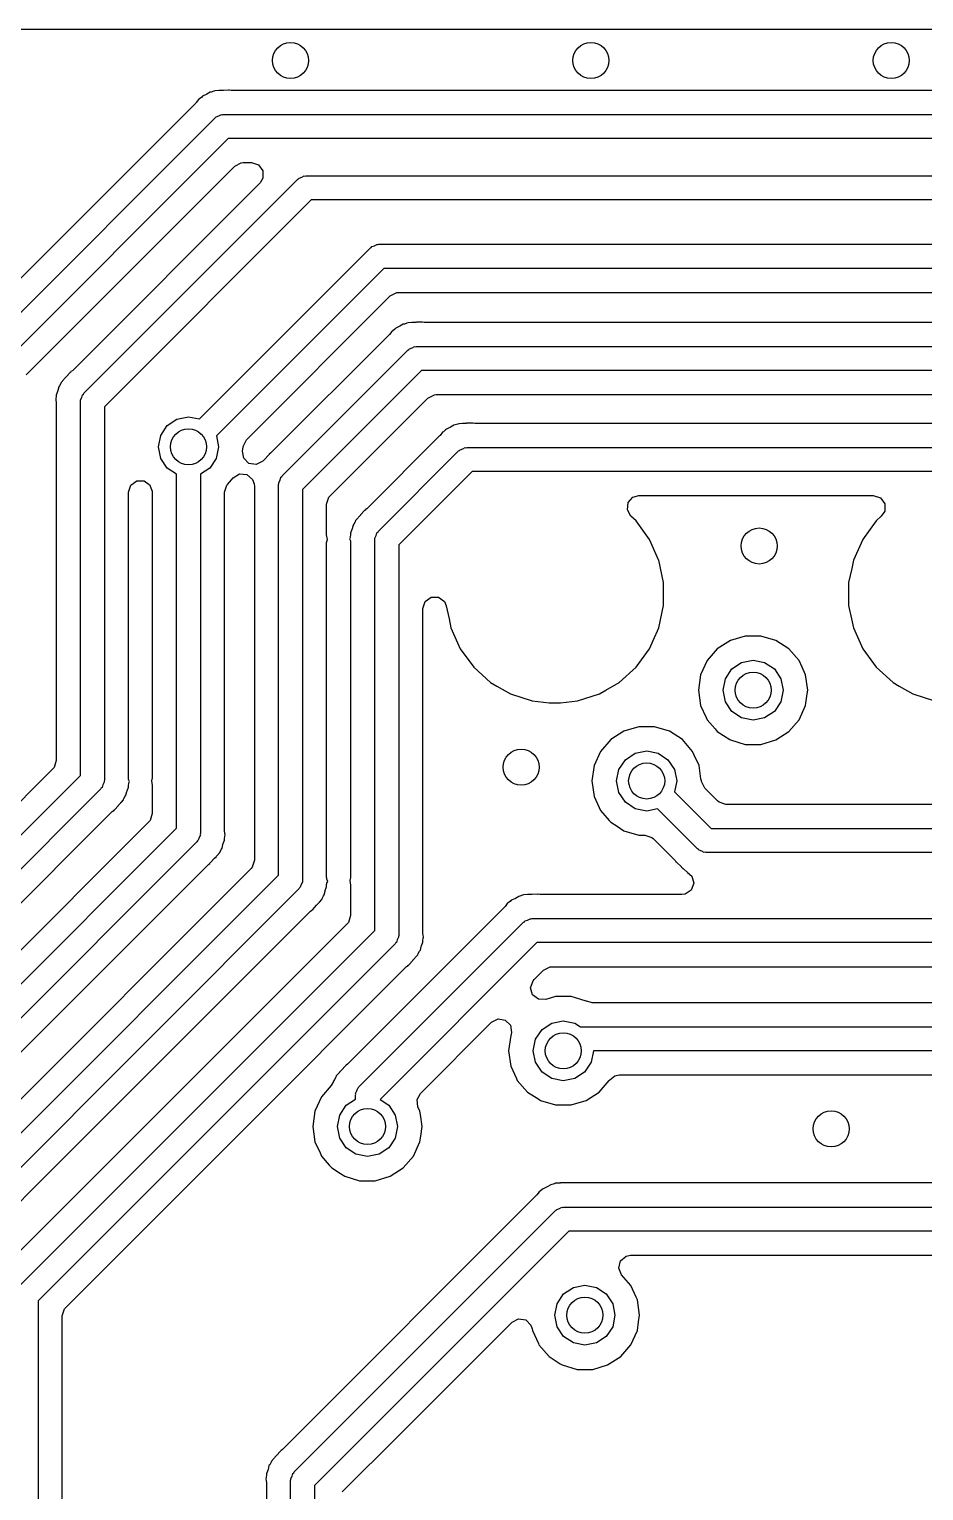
# Model space of a CAD drawing. Extents: x 100.3 to 185, y -144.7 to -85.3.
# Drawn here: x 108.82 to 116.27, y -97.46 to -85.3 of the extents above; entities that cross this region are included whole.
import ezdxf

# ---------------------------------------------------------------- set-up
doc = ezdxf.new("R2010")
doc.units = 0
doc.layers.add('BLACK', color=7, linetype='CONTINUOUS')

msp = doc.modelspace()

# ---------------------------------------------------------------- linework, layer by layer
at = {"layer": 'BLACK', "linetype": 'CONTINUOUS'}
for p, q in [((106.048, -85.3005), (151.507, -85.301)), ((110.296, -85.8449), (110.267, -85.8578)), ((110.302, -85.8417), (110.296, -85.8449)), ((110.33, -85.8249), (110.302, -85.8417)), ((110.339, -85.8231), (110.33, -85.8249)), ((110.33, -85.8249), (110.33, -85.8249)), ((110.361, -85.8164), (110.339, -85.8231)), ((110.37, -85.8124), (110.361, -85.8164)), ((110.402, -85.8109), (110.37, -85.8124)), ((110.37, -85.8124), (110.37, -85.8124)), ((110.409, -85.8102), (110.402, -85.8109)), ((110.412, -85.8095), (110.409, -85.8102)), ((110.432, -85.8095), (110.412, -85.8095)), ((110.434, -85.8094), (110.432, -85.8095)), ((110.442, -85.8091), (110.434, -85.8094)), ((110.482, -85.8072), (110.442, -85.8091)), ((110.491, -85.8085), (110.482, -85.8072)), ((110.505, -85.8095), (110.491, -85.8073)), ((110.491, -85.8073), (110.491, -85.8085)), ((110.997, -85.8095), (110.505, -85.8095)), ((111, -85.81), (110.997, -85.8095)), ((111.003, -85.8095), (111, -85.81)), ((113.497, -85.8095), (111.003, -85.8095)), ((113.5, -85.81), (113.497, -85.8095)), ((113.503, -85.8095), (113.5, -85.81)), ((115.997, -85.8095), (113.503, -85.8095)), ((116, -85.81), (115.997, -85.8095)), ((116.003, -85.8095), (116, -85.81)), ((118.497, -85.8095), (116.003, -85.8095)), ((110.21, -85.9147), (108.304, -87.8214)), ((110.215, -85.9095), (110.21, -85.9147)), ((110.234, -85.8841), (110.215, -85.9095)), ((110.242, -85.8789), (110.234, -85.8841)), ((110.26, -85.8647), (110.242, -85.8789)), ((110.267, -85.8578), (110.26, -85.8647)), ((110.267, -85.8578), (110.267, -85.8578)), ((108.399, -88.0093), (110.369, -86.0393)), ((110.369, -86.0393), (110.376, -86.0356)), ((110.376, -86.0356), (110.381, -86.0291)), ((110.381, -86.0291), (110.403, -86.0219)), ((110.403, -86.0219), (110.424, -86.0112)), ((110.424, -86.0112), (110.432, -86.0125)), ((110.432, -86.0125), (110.44, -86.01)), ((110.44, -86.01), (151.11, -86.01)), ((110.481, -86.21), (108.57, -88.1214)), ((151.069, -86.21), (110.481, -86.21)), ((108.799, -88.1755), (110.535, -86.4395)), ((110.535, -86.4395), (110.59, -86.4117)), ((110.59, -86.4117), (110.605, -86.4105)), ((110.605, -86.4105), (110.676, -86.4105)), ((110.676, -86.4105), (110.734, -86.4294)), ((110.734, -86.4294), (110.77, -86.4789)), ((109.279, -88.3293), (111.059, -86.5493)), ((110.77, -86.5401), (110.746, -86.5795)), ((110.77, -86.4789), (110.77, -86.5401)), ((111.059, -86.5493), (111.066, -86.5456)), ((111.066, -86.5456), (111.071, -86.5391)), ((111.071, -86.5391), (111.093, -86.5319)), ((111.093, -86.5319), (111.114, -86.5212)), ((111.114, -86.5212), (111.122, -86.5225)), ((111.122, -86.5225), (111.13, -86.52)), ((111.13, -86.52), (150.37, -86.52)), ((110.746, -86.5795), (109.184, -88.1414)), ((111.171, -86.72), (109.45, -88.4414)), ((150.329, -86.72), (111.171, -86.72)), ((110.241, -88.543), (111.664, -87.1193)), ((111.664, -87.1193), (111.671, -87.1156)), ((111.671, -87.1156), (111.676, -87.1091)), ((111.676, -87.1091), (111.698, -87.1019)), ((111.698, -87.1019), (111.719, -87.0912)), ((111.719, -87.0912), (111.727, -87.0925)), ((111.727, -87.0925), (111.735, -87.09)), ((111.735, -87.09), (149.64, -87.09)), ((111.776, -87.29), (110.382, -88.6844)), ((149.599, -87.29), (111.776, -87.29)), ((110.633, -88.7165), (111.83, -87.5195)), ((111.83, -87.5195), (111.885, -87.4917)), ((111.885, -87.4917), (111.9, -87.4905)), ((111.9, -87.4905), (126.574, -87.4905)), ((111.868, -87.7947), (111.85, -87.8089)), ((111.875, -87.7878), (111.868, -87.7947)), ((111.904, -87.7749), (111.875, -87.7878)), ((111.875, -87.7878), (111.875, -87.7878)), ((111.91, -87.7717), (111.904, -87.7749)), ((111.937, -87.7549), (111.91, -87.7717)), ((111.947, -87.7531), (111.937, -87.7549)), ((111.937, -87.7549), (111.937, -87.7549)), ((111.969, -87.7464), (111.947, -87.7531)), ((111.978, -87.7424), (111.969, -87.7464)), ((112.009, -87.7409), (111.978, -87.7424)), ((111.978, -87.7424), (111.978, -87.7424)), ((112.016, -87.7402), (112.009, -87.7409)), ((112.02, -87.7395), (112.016, -87.7402)), ((112.039, -87.7395), (112.02, -87.7395)), ((112.042, -87.7394), (112.039, -87.7395)), ((112.049, -87.7391), (112.042, -87.7394)), ((112.09, -87.7372), (112.049, -87.7391)), ((112.099, -87.7385), (112.09, -87.7372)), ((112.113, -87.7395), (112.099, -87.7373)), ((112.099, -87.7373), (112.099, -87.7385)), ((124.666, -87.7395), (112.113, -87.7395)), ((111.818, -87.8447), (110.834, -88.8289)), ((111.822, -87.8395), (111.818, -87.8447)), ((111.842, -87.8141), (111.822, -87.8395)), ((111.85, -87.8089), (111.842, -87.8141)), ((110.929, -89.0168), (111.977, -87.9693)), ((111.977, -87.9693), (111.984, -87.9656)), ((111.984, -87.9656), (111.989, -87.9591)), ((111.989, -87.9591), (112.011, -87.9519)), ((112.011, -87.9519), (112.032, -87.9412)), ((112.032, -87.9412), (112.04, -87.9425)), ((112.04, -87.9425), (112.047, -87.94)), ((112.047, -87.94), (124.69, -87.94)), ((109.166, -88.156), (109.133, -88.1916)), ((109.173, -88.1505), (109.166, -88.156)), ((109.184, -88.1414), (109.172, -88.1495)), ((109.172, -88.1495), (109.173, -88.1505)), ((112.089, -88.14), (111.1, -89.1289)), ((124.649, -88.14), (112.089, -88.14)), ((109.07, -88.2765), (109.063, -88.3075)), ((109.076, -88.2684), (109.07, -88.2765)), ((109.07, -88.2765), (109.07, -88.2765)), ((109.087, -88.2482), (109.076, -88.2684)), ((109.09, -88.2391), (109.087, -88.2482)), ((109.112, -88.2155), (109.09, -88.2391)), ((109.09, -88.2391), (109.09, -88.2391)), ((109.116, -88.2101), (109.112, -88.2155)), ((109.118, -88.2072), (109.116, -88.2101)), ((109.132, -88.1932), (109.118, -88.2072)), ((109.118, -88.2072), (109.118, -88.2072)), ((109.133, -88.1916), (109.132, -88.1932)), ((109.046, -88.3782), (109.045, -88.3859)), ((109.045, -88.3859), (109.048, -88.4067)), ((109.047, -88.3763), (109.046, -88.3782)), ((109.049, -88.3537), (109.047, -88.3763)), ((109.061, -88.3141), (109.049, -88.3438)), ((109.049, -88.3438), (109.049, -88.3537)), ((109.063, -88.3075), (109.061, -88.3141)), ((109.25, -88.4), (109.252, -88.3923)), ((109.25, -91.5086), (109.25, -88.4)), ((109.251, -88.3844), (109.262, -88.3635)), ((109.252, -88.3923), (109.251, -88.3844)), ((109.262, -88.3635), (109.269, -88.3412)), ((109.269, -88.3412), (109.276, -88.3365)), ((109.276, -88.3365), (109.279, -88.3293)), ((111.329, -89.183), (112.143, -88.3695)), ((112.143, -88.3695), (112.197, -88.3417)), ((112.197, -88.3417), (112.213, -88.3405)), ((112.213, -88.3405), (124.525, -88.3405)), ((109.048, -88.4067), (109.049, -88.4175)), ((109.049, -88.4175), (109.049, -88.4243)), ((109.049, -88.4243), (109.049, -91.3845)), ((109.45, -88.4414), (109.45, -91.55)), ((109.919, -88.6793), (109.973, -88.5982)), ((109.973, -88.5982), (110.054, -88.544)), ((110.054, -88.544), (110.15, -88.525)), ((110.15, -88.525), (110.241, -88.543)), ((112.29, -88.6347), (112.272, -88.6489)), ((112.297, -88.6278), (112.29, -88.6347)), ((112.326, -88.6149), (112.297, -88.6278)), ((112.297, -88.6278), (112.297, -88.6278)), ((112.332, -88.6117), (112.326, -88.6149)), ((112.36, -88.5949), (112.332, -88.6117)), ((112.369, -88.5931), (112.36, -88.5949)), ((112.36, -88.5949), (112.36, -88.5949)), ((112.391, -88.5864), (112.369, -88.5931)), ((112.4, -88.5824), (112.391, -88.5864)), ((112.432, -88.5809), (112.4, -88.5824)), ((112.4, -88.5824), (112.4, -88.5824)), ((112.439, -88.5802), (112.432, -88.5809)), ((112.442, -88.5795), (112.439, -88.5802)), ((112.462, -88.5795), (112.442, -88.5795)), ((112.464, -88.5794), (112.462, -88.5795)), ((112.472, -88.5791), (112.464, -88.5794)), ((112.512, -88.5772), (112.472, -88.5791)), ((112.521, -88.5785), (112.512, -88.5772)), ((112.535, -88.5795), (112.521, -88.5773)), ((112.521, -88.5773), (112.521, -88.5785)), ((121.576, -88.5795), (112.535, -88.5795)), ((109.9, -88.775), (109.919, -88.6793)), ((110.382, -88.6844), (110.4, -88.775)), ((110.606, -88.7724), (110.633, -88.7175)), ((110.633, -88.7175), (110.633, -88.7165)), ((112.24, -88.6847), (111.634, -89.2914)), ((112.245, -88.6795), (112.24, -88.6847)), ((112.264, -88.6541), (112.245, -88.6795)), ((112.272, -88.6489), (112.264, -88.6541)), ((109.919, -88.8707), (109.9, -88.775)), ((109.973, -88.9518), (109.919, -88.8707)), ((110.381, -88.8707), (110.327, -88.9518)), ((110.4, -88.775), (110.381, -88.8707)), ((110.6, -88.8104), (110.605, -88.775)), ((110.61, -88.8694), (110.6, -88.8104)), ((110.605, -88.775), (110.606, -88.7724)), ((110.605, -88.775), (110.605, -88.775)), ((110.653, -88.9127), (110.61, -88.8694)), ((110.782, -88.8807), (110.768, -88.8945)), ((110.783, -88.8791), (110.782, -88.8807)), ((110.816, -88.8435), (110.783, -88.8791)), ((110.823, -88.838), (110.816, -88.8435)), ((110.834, -88.8289), (110.822, -88.837)), ((110.822, -88.837), (110.823, -88.838)), ((111.729, -89.4793), (112.399, -88.8093)), ((112.399, -88.8093), (112.406, -88.8056)), ((112.406, -88.8056), (112.411, -88.7991)), ((112.411, -88.7991), (112.433, -88.7919)), ((112.433, -88.7919), (112.454, -88.7812)), ((112.454, -88.7812), (112.462, -88.7825)), ((112.462, -88.7825), (112.47, -88.78)), ((112.47, -88.78), (121.6, -88.78)), ((110.05, -89.0031), (109.973, -88.9518)), ((110.05, -91.9486), (110.05, -89.0031)), ((110.327, -88.9518), (110.25, -89.0031)), ((110.25, -89.0031), (110.25, -91.99)), ((110.523, -89.0323), (110.576, -89.0007)), ((110.576, -89.0007), (110.637, -89.0059)), ((110.637, -89.0059), (110.683, -89.046)), ((110.714, -88.9223), (110.653, -88.9127)), ((110.768, -88.8945), (110.714, -88.9223)), ((112.511, -88.98), (111.9, -89.5914)), ((121.559, -88.98), (112.511, -88.98)), ((109.65, -89.1519), (109.669, -89.0937)), ((109.669, -89.0937), (109.719, -89.0578)), ((109.719, -89.0578), (109.78, -89.0578)), ((109.78, -89.0578), (109.824, -89.0871)), ((109.824, -89.0871), (109.825, -89.0882)), ((109.825, -89.0882), (109.849, -89.1446)), ((110.45, -89.1531), (110.469, -89.0949)), ((110.469, -89.0949), (110.475, -89.0882)), ((110.475, -89.0882), (110.508, -89.0495)), ((110.508, -89.0495), (110.523, -89.0323)), ((110.683, -89.046), (110.696, -89.0834)), ((110.696, -89.0834), (110.699, -89.1049)), ((110.699, -89.1049), (110.7, -89.1118)), ((110.7, -89.1118), (110.7, -92.2145)), ((110.9, -89.0875), (110.902, -89.0798)), ((110.9, -92.3386), (110.9, -89.0875)), ((110.901, -89.0719), (110.912, -89.051)), ((110.902, -89.0798), (110.901, -89.0719)), ((110.912, -89.051), (110.919, -89.0287)), ((110.919, -89.0287), (110.926, -89.024)), ((110.926, -89.024), (110.929, -89.0168)), ((111.1, -89.1289), (111.1, -92.38)), ((109.65, -91.5257), (109.65, -89.1519)), ((109.849, -89.1446), (109.849, -89.1531)), ((109.849, -89.1531), (109.849, -91.5294)), ((110.45, -91.9657), (110.45, -89.1531)), ((111.3, -89.253), (111.319, -89.1948)), ((111.3, -89.5079), (111.3, -89.253)), ((111.319, -89.1948), (111.329, -89.183)), ((113.803, -89.3001), (113.809, -89.2392)), ((113.809, -89.2392), (113.85, -89.1938)), ((113.85, -89.1938), (113.9, -89.1805)), ((113.9, -89.1805), (115.85, -89.1805)), ((115.85, -89.1805), (115.909, -89.1994)), ((115.909, -89.1994), (115.945, -89.2489)), ((115.945, -89.2489), (115.945, -89.3101)), ((111.562, -89.3655), (111.54, -89.3891)), ((111.566, -89.3601), (111.562, -89.3655)), ((111.568, -89.3572), (111.566, -89.3601)), ((111.582, -89.3432), (111.568, -89.3572)), ((111.568, -89.3572), (111.568, -89.3572)), ((111.583, -89.3416), (111.582, -89.3432)), ((111.616, -89.306), (111.583, -89.3416)), ((111.623, -89.3005), (111.616, -89.306)), ((111.634, -89.2914), (111.622, -89.2995)), ((111.622, -89.2995), (111.623, -89.3005)), ((113.833, -89.3531), (113.803, -89.3001)), ((113.876, -89.3914), (113.833, -89.3531)), ((115.917, -89.3531), (115.874, -89.3914)), ((115.945, -89.3101), (115.917, -89.3531)), ((111.511, -89.4641), (111.499, -89.4938)), ((111.499, -89.4938), (111.499, -89.5037)), ((111.513, -89.4575), (111.511, -89.4641)), ((111.52, -89.4265), (111.513, -89.4575)), ((111.526, -89.4184), (111.52, -89.4265)), ((111.52, -89.4265), (111.52, -89.4265)), ((111.537, -89.3982), (111.526, -89.4184)), ((111.54, -89.3891), (111.537, -89.3982)), ((111.54, -89.3891), (111.54, -89.3891)), ((111.712, -89.5135), (111.719, -89.4912)), ((111.719, -89.4912), (111.726, -89.4865)), ((111.726, -89.4865), (111.729, -89.4793)), ((113.988, -89.5453), (113.876, -89.3914)), ((113.876, -89.3914), (113.876, -89.3914)), ((113.876, -89.3914), (113.876, -89.3914)), ((115.809, -89.4806), (115.773, -89.5306)), ((115.874, -89.3914), (115.809, -89.4806)), ((115.874, -89.3914), (115.874, -89.3914)), ((111.308, -89.5462), (111.3, -89.5079)), ((111.3, -89.5706), (111.308, -89.5464)), ((111.3, -92.3557), (111.3, -89.5706)), ((111.308, -89.5464), (111.308, -89.5462)), ((111.496, -89.5306), (111.491, -89.5394)), ((111.491, -89.5394), (111.498, -89.5569)), ((111.497, -89.5263), (111.496, -89.5306)), ((111.499, -89.5037), (111.497, -89.5263)), ((111.498, -89.5569), (111.499, -89.5675)), ((111.499, -89.5675), (111.499, -89.5743)), ((111.499, -89.5743), (111.499, -92.3594)), ((111.7, -89.55), (111.702, -89.5423)), ((111.7, -92.7986), (111.7, -89.55)), ((111.701, -89.5344), (111.712, -89.5135)), ((111.702, -89.5423), (111.701, -89.5344)), ((111.9, -89.5914), (111.9, -92.84)), ((114.063, -89.7149), (113.988, -89.5453)), ((113.988, -89.5453), (113.988, -89.5453)), ((113.988, -89.5453), (113.988, -89.5453)), ((115.762, -89.5453), (115.685, -89.7189)), ((115.773, -89.5306), (115.762, -89.5453)), ((115.762, -89.5453), (115.762, -89.5453)), ((114.065, -89.719), (114.063, -89.7149)), ((114.105, -89.9049), (114.065, -89.719)), ((115.685, -89.719), (115.671, -89.7863)), ((115.685, -89.7189), (115.685, -89.719)), ((115.671, -89.7863), (115.645, -89.9049)), ((114.105, -90.0951), (114.105, -89.9049)), ((115.645, -89.9049), (115.645, -90.0951)), ((112.1, -90.1196), (112.119, -90.0614)), ((112.119, -90.0614), (112.169, -90.0254)), ((112.169, -90.0254), (112.23, -90.0254)), ((112.23, -90.0254), (112.28, -90.0614)), ((112.28, -90.0614), (112.296, -90.099)), ((112.296, -90.099), (112.319, -90.206)), ((114.065, -90.281), (114.105, -90.0951)), ((115.645, -90.0951), (115.669, -90.206)), ((112.1, -92.8157), (112.1, -90.1196)), ((112.319, -90.206), (112.335, -90.281)), ((115.669, -90.206), (115.685, -90.281)), ((112.335, -90.281), (112.335, -90.2811)), ((112.335, -90.2811), (112.412, -90.4547)), ((114.018, -90.386), (114.065, -90.281)), ((115.685, -90.281), (115.685, -90.2811)), ((115.685, -90.2811), (115.762, -90.4547)), ((112.412, -90.4547), (112.412, -90.4547)), ((112.412, -90.4547), (112.412, -90.4547)), ((112.412, -90.4547), (112.524, -90.6086)), ((113.876, -90.6086), (113.988, -90.4547)), ((113.988, -90.4547), (113.99, -90.4495)), ((113.99, -90.4495), (114.018, -90.386)), ((114.552, -90.456), (114.467, -90.5539)), ((114.661, -90.386), (114.552, -90.456)), ((114.785, -90.3495), (114.661, -90.386)), ((114.661, -90.386), (114.661, -90.386)), ((114.915, -90.3495), (114.785, -90.3495)), ((114.785, -90.3495), (114.785, -90.3495)), ((115.039, -90.386), (114.915, -90.3495)), ((114.915, -90.3495), (114.915, -90.3495)), ((115.148, -90.456), (115.039, -90.386)), ((115.039, -90.386), (115.039, -90.386)), ((115.039, -90.386), (115.039, -90.386)), ((115.039, -90.386), (115.039, -90.386)), ((115.233, -90.5539), (115.148, -90.456)), ((115.148, -90.456), (115.148, -90.456)), ((115.148, -90.456), (115.148, -90.456)), ((115.762, -90.4547), (115.762, -90.4547)), ((115.762, -90.4547), (115.762, -90.4547)), ((115.762, -90.4547), (115.874, -90.6086)), ((114.467, -90.5539), (114.413, -90.6718)), ((114.673, -90.6232), (114.754, -90.569)), ((114.754, -90.569), (114.85, -90.55)), ((114.85, -90.55), (114.946, -90.569)), ((114.946, -90.569), (115.027, -90.6232)), ((115.258, -90.6086), (115.233, -90.5539)), ((112.524, -90.6086), (112.665, -90.7358)), ((113.735, -90.7358), (113.876, -90.6086)), ((114.413, -90.6718), (114.395, -90.8)), ((114.6, -90.8), (114.619, -90.7043)), ((114.619, -90.7043), (114.673, -90.6232)), ((115.027, -90.6232), (115.081, -90.7043)), ((115.081, -90.7043), (115.1, -90.8)), ((115.287, -90.6718), (115.258, -90.6086)), ((115.305, -90.8), (115.287, -90.6718)), ((115.874, -90.6086), (116.015, -90.7358)), ((112.665, -90.7358), (112.716, -90.765)), ((112.716, -90.765), (112.83, -90.8308)), ((112.83, -90.8308), (112.83, -90.8309)), ((112.83, -90.8309), (112.83, -90.8309)), ((112.83, -90.8309), (113.011, -90.8896)), ((113.389, -90.8896), (113.57, -90.8309)), ((113.57, -90.8309), (113.623, -90.8)), ((113.623, -90.8), (113.735, -90.7358)), ((114.395, -90.8), (114.395, -90.8)), ((114.395, -90.8), (114.413, -90.9282)), ((114.619, -90.8957), (114.6, -90.8)), ((115.1, -90.8), (115.081, -90.8957)), ((115.287, -90.9282), (115.301, -90.8309)), ((115.301, -90.8309), (115.305, -90.8)), ((115.305, -90.8), (115.305, -90.8)), ((116.015, -90.7358), (116.066, -90.765)), ((116.066, -90.765), (116.18, -90.8308)), ((116.18, -90.8308), (116.18, -90.8309)), ((116.18, -90.8309), (116.18, -90.8309)), ((116.18, -90.8309), (116.361, -90.8896)), ((113.011, -90.8896), (113.153, -90.9045)), ((113.153, -90.9045), (113.153, -90.9045)), ((113.153, -90.9045), (113.247, -90.9045)), ((113.247, -90.9045), (113.389, -90.8896)), ((113.247, -90.9045), (113.247, -90.9045)), ((114.413, -90.9282), (114.459, -91.028)), ((114.673, -90.9768), (114.619, -90.8957)), ((115.081, -90.8957), (115.027, -90.9768)), ((115.233, -91.0461), (115.287, -90.9282)), ((114.459, -91.028), (114.467, -91.0461)), ((114.467, -91.0461), (114.533, -91.1218)), ((114.754, -91.031), (114.673, -90.9768)), ((114.85, -91.05), (114.754, -91.031)), ((114.946, -91.031), (114.85, -91.05)), ((115.027, -90.9768), (114.946, -91.031)), ((115.148, -91.144), (115.233, -91.0461)), ((113.774, -91.141), (113.666, -91.211)), ((113.775, -91.141), (113.774, -91.141)), ((113.899, -91.1045), (113.775, -91.141)), ((114.028, -91.1045), (113.899, -91.1045)), ((113.899, -91.1045), (113.899, -91.1045)), ((114.153, -91.141), (114.028, -91.1045)), ((114.028, -91.1045), (114.028, -91.1045)), ((114.262, -91.211), (114.153, -91.141)), ((114.153, -91.141), (114.153, -91.141)), ((114.153, -91.141), (114.153, -91.141)), ((114.153, -91.141), (114.153, -91.141)), ((114.533, -91.1218), (114.552, -91.144)), ((114.552, -91.144), (114.656, -91.211)), ((115.039, -91.214), (115.148, -91.144)), ((113.581, -91.309), (113.527, -91.4268)), ((113.666, -91.211), (113.581, -91.309)), ((113.868, -91.324), (113.964, -91.305)), ((113.964, -91.305), (114.059, -91.324)), ((114.346, -91.309), (114.262, -91.211)), ((114.262, -91.211), (114.262, -91.211)), ((114.262, -91.211), (114.262, -91.211)), ((114.36, -91.3391), (114.346, -91.309)), ((114.656, -91.211), (114.661, -91.214)), ((114.661, -91.214), (114.785, -91.2505)), ((114.785, -91.2505), (114.785, -91.2505)), ((114.785, -91.2505), (114.915, -91.2505)), ((114.915, -91.2505), (115.039, -91.214)), ((114.915, -91.2505), (114.915, -91.2505)), ((109.031, -91.4427), (109.021, -91.4545)), ((109.049, -91.3845), (109.031, -91.4427)), ((113.527, -91.4268), (113.508, -91.555)), ((113.733, -91.4593), (113.787, -91.3782)), ((113.787, -91.3782), (113.868, -91.324)), ((114.059, -91.324), (114.14, -91.3782)), ((114.14, -91.3782), (114.195, -91.4593)), ((114.4, -91.4268), (114.36, -91.3391)), ((114.416, -91.5371), (114.4, -91.4268)), ((109.021, -91.4545), (105.955, -94.5205)), ((106.009, -94.75), (109.25, -91.5086)), ((109.45, -91.55), (109.448, -91.5577)), ((109.448, -91.5577), (109.449, -91.5656)), ((109.651, -91.5325), (109.65, -91.5257)), ((109.652, -91.5431), (109.651, -91.5325)), ((109.659, -91.5606), (109.652, -91.5431)), ((109.654, -91.5694), (109.659, -91.5606)), ((109.849, -91.5294), (109.842, -91.5536)), ((109.842, -91.5536), (109.842, -91.5538)), ((109.842, -91.5538), (109.849, -91.5921)), ((113.508, -91.555), (113.508, -91.555)), ((113.508, -91.555), (113.527, -91.6832)), ((113.714, -91.555), (113.733, -91.4593)), ((113.733, -91.6507), (113.714, -91.555)), ((114.195, -91.4593), (114.214, -91.555)), ((114.214, -91.555), (114.196, -91.6456)), ((114.419, -91.555), (114.416, -91.5371)), ((114.419, -91.5576), (114.419, -91.555)), ((114.419, -91.559), (114.419, -91.5576)), ((114.447, -91.6135), (114.419, -91.559)), ((109.421, -91.6207), (106.121, -94.9207)), ((109.424, -91.6135), (109.421, -91.6207)), ((109.431, -91.6088), (109.424, -91.6135)), ((109.438, -91.5865), (109.431, -91.6088)), ((109.449, -91.5656), (109.438, -91.5865)), ((109.613, -91.7018), (109.624, -91.6816)), ((109.624, -91.6816), (109.63, -91.6735)), ((109.63, -91.6735), (109.637, -91.6424)), ((109.637, -91.6424), (109.639, -91.6359)), ((109.639, -91.6359), (109.65, -91.6062)), ((109.65, -91.5963), (109.653, -91.5737)), ((109.65, -91.6062), (109.65, -91.5963)), ((109.653, -91.5737), (109.654, -91.5694)), ((109.849, -91.5921), (109.849, -91.8245)), ((113.527, -91.6832), (113.569, -91.7759)), ((113.787, -91.7318), (113.733, -91.6507)), ((114.196, -91.6456), (114.5, -91.95)), ((114.554, -91.7205), (114.447, -91.6135)), ((109.516, -91.8086), (109.528, -91.8005)), ((109.527, -91.7995), (109.534, -91.794)), ((109.528, -91.8005), (109.527, -91.7995)), ((109.534, -91.794), (109.567, -91.7584)), ((109.534, -91.794), (109.534, -91.794)), ((109.567, -91.7584), (109.568, -91.7568)), ((109.568, -91.7568), (109.582, -91.7428)), ((109.582, -91.7428), (109.584, -91.7399)), ((109.584, -91.7399), (109.588, -91.7345)), ((109.588, -91.7345), (109.592, -91.7306)), ((109.592, -91.7306), (109.61, -91.7109)), ((109.61, -91.7109), (109.613, -91.7018)), ((113.569, -91.7759), (113.581, -91.8011)), ((113.581, -91.8011), (113.652, -91.8836)), ((113.868, -91.786), (113.787, -91.7318)), ((113.964, -91.805), (113.868, -91.786)), ((114.054, -91.787), (113.964, -91.805)), ((114.388, -92.1207), (114.054, -91.787)), ((114.566, -91.7306), (114.554, -91.7205)), ((114.624, -91.7495), (114.566, -91.7306)), ((119.021, -91.7495), (114.624, -91.7495)), ((109.821, -91.8945), (106.345, -95.3705)), ((107.898, -93.4274), (109.516, -91.8086)), ((109.831, -91.8827), (109.821, -91.8945)), ((109.849, -91.8245), (109.831, -91.8827)), ((113.652, -91.8836), (113.666, -91.899)), ((113.666, -91.899), (113.717, -91.932)), ((106.399, -95.6), (110.05, -91.9486)), ((110.231, -92.0488), (110.224, -92.0535)), ((110.238, -92.0265), (110.231, -92.0488)), ((110.249, -92.0056), (110.238, -92.0265)), ((110.25, -91.99), (110.248, -91.9977)), ((110.248, -91.9977), (110.249, -92.0056)), ((110.439, -92.0759), (110.45, -92.0462)), ((110.451, -91.9725), (110.45, -91.9657)), ((110.45, -92.0363), (110.453, -92.0137)), ((110.45, -92.0462), (110.45, -92.0363)), ((110.455, -92.0041), (110.451, -91.9725)), ((110.453, -92.0137), (110.455, -92.0041)), ((113.717, -91.932), (113.774, -91.969)), ((113.774, -91.969), (113.899, -92.0055)), ((113.899, -92.0055), (113.948, -92.0055)), ((113.948, -92.0055), (114.006, -92.0244)), ((114.006, -92.0244), (114.018, -92.0345)), ((114.018, -92.0345), (114.2, -92.2164)), ((114.5, -91.95), (130.372, -91.95)), ((110.221, -92.0607), (106.511, -95.7707)), ((110.224, -92.0535), (110.221, -92.0607)), ((110.388, -92.1745), (110.41, -92.1509)), ((110.41, -92.1509), (110.413, -92.1418)), ((110.413, -92.1418), (110.424, -92.1216)), ((110.424, -92.1216), (110.43, -92.1135)), ((110.43, -92.1135), (110.437, -92.0824)), ((110.437, -92.0824), (110.439, -92.0759)), ((114.395, -92.1244), (114.388, -92.1207)), ((114.4, -92.1309), (114.395, -92.1244)), ((114.422, -92.1381), (114.4, -92.1309)), ((114.443, -92.1488), (114.422, -92.1381)), ((114.451, -92.1475), (114.443, -92.1488)), ((114.459, -92.15), (114.451, -92.1475)), ((130.372, -92.15), (114.459, -92.15)), ((110.671, -92.2845), (106.56, -96.3955)), ((108.486, -94.0791), (110.316, -92.2486)), ((110.316, -92.2486), (110.328, -92.2405)), ((110.327, -92.2395), (110.334, -92.234)), ((110.328, -92.2405), (110.327, -92.2395)), ((110.334, -92.234), (110.367, -92.1984)), ((110.334, -92.234), (110.334, -92.234)), ((110.367, -92.1984), (110.368, -92.1968)), ((110.368, -92.1968), (110.382, -92.1828)), ((110.382, -92.1828), (110.384, -92.1799)), ((110.384, -92.1799), (110.388, -92.1745)), ((110.681, -92.2727), (110.671, -92.2845)), ((110.7, -92.2145), (110.681, -92.2727)), ((114.2, -92.2164), (114.208, -92.2276)), ((114.208, -92.2276), (114.209, -92.2269)), ((114.209, -92.2269), (114.215, -92.2342)), ((114.215, -92.2342), (114.25, -92.2666)), ((114.25, -92.2666), (114.252, -92.2682)), ((114.252, -92.2682), (114.266, -92.2822)), ((114.266, -92.2822), (114.266, -92.2822)), ((114.266, -92.2822), (114.269, -92.2842)), ((114.269, -92.2842), (114.274, -92.2884)), ((114.274, -92.2884), (114.298, -92.3099)), ((106.614, -96.625), (110.9, -92.3386)), ((111.099, -92.3956), (111.088, -92.4165)), ((111.1, -92.38), (111.098, -92.3877)), ((111.098, -92.3877), (111.099, -92.3956)), ((111.301, -92.3625), (111.3, -92.3557)), ((111.3, -92.4263), (111.303, -92.4037)), ((111.302, -92.3731), (111.301, -92.3625)), ((111.309, -92.3906), (111.302, -92.3731)), ((111.303, -92.4037), (111.304, -92.3994)), ((111.304, -92.3994), (111.309, -92.3906)), ((111.499, -92.3594), (111.492, -92.3836)), ((111.492, -92.3836), (111.492, -92.3838)), ((111.492, -92.3838), (111.499, -92.4221)), ((114.298, -92.3099), (114.305, -92.3147)), ((114.305, -92.3147), (114.304, -92.317)), ((114.304, -92.317), (114.341, -92.3468)), ((114.356, -92.406), (114.334, -92.463)), ((114.341, -92.3468), (114.356, -92.406)), ((111.071, -92.4507), (106.726, -96.7957)), ((111.074, -92.4435), (111.071, -92.4507)), ((111.081, -92.4388), (111.074, -92.4435)), ((111.088, -92.4165), (111.081, -92.4388)), ((111.26, -92.5409), (111.263, -92.5318)), ((111.263, -92.5318), (111.274, -92.5116)), ((111.274, -92.511), (111.28, -92.5035)), ((111.274, -92.5116), (111.274, -92.511)), ((111.28, -92.5035), (111.287, -92.4724)), ((111.287, -92.4724), (111.289, -92.4659)), ((111.289, -92.4659), (111.3, -92.4362)), ((111.3, -92.4362), (111.3, -92.4263)), ((111.499, -92.4221), (111.499, -92.6745)), ((112.866, -92.5349), (112.837, -92.5478)), ((112.872, -92.5317), (112.866, -92.5349)), ((112.9, -92.5149), (112.872, -92.5317)), ((112.909, -92.5131), (112.9, -92.5149)), ((112.9, -92.5149), (112.9, -92.5149)), ((112.931, -92.5064), (112.909, -92.5131)), ((112.94, -92.5024), (112.931, -92.5064)), ((112.972, -92.5009), (112.94, -92.5024)), ((112.979, -92.5002), (112.972, -92.5009)), ((112.982, -92.4995), (112.979, -92.5002)), ((113.002, -92.4995), (112.982, -92.4995)), ((112.982, -92.4995), (112.982, -92.4995)), ((112.982, -92.4995), (112.982, -92.4995)), ((113.004, -92.4994), (113.002, -92.4995)), ((113.011, -92.4991), (113.004, -92.4994)), ((113.052, -92.4972), (113.011, -92.4991)), ((113.061, -92.4985), (113.052, -92.4972)), ((113.075, -92.4995), (113.061, -92.4973)), ((113.061, -92.4973), (113.061, -92.4985)), ((114.257, -92.4995), (113.075, -92.4995)), ((114.283, -92.4962), (114.257, -92.4995)), ((114.334, -92.463), (114.283, -92.4962)), ((108.997, -94.8082), (111.166, -92.6386)), ((111.166, -92.6386), (111.178, -92.6305)), ((111.177, -92.6295), (111.184, -92.624)), ((111.178, -92.6305), (111.177, -92.6295)), ((111.184, -92.624), (111.217, -92.5884)), ((111.184, -92.624), (111.184, -92.624)), ((111.217, -92.5884), (111.218, -92.5868)), ((111.218, -92.5868), (111.232, -92.5728)), ((111.232, -92.5728), (111.234, -92.5699)), ((111.234, -92.5699), (111.238, -92.5645)), ((111.238, -92.5645), (111.24, -92.5629)), ((111.24, -92.5629), (111.26, -92.5409)), ((112.78, -92.6047), (111.474, -93.9114)), ((112.785, -92.5995), (112.78, -92.6047)), ((112.804, -92.5741), (112.785, -92.5995)), ((112.812, -92.5689), (112.804, -92.5741)), ((112.83, -92.5547), (112.812, -92.5689)), ((112.837, -92.5478), (112.83, -92.5547)), ((112.837, -92.5478), (112.837, -92.5478)), ((111.471, -92.7445), (108.634, -95.5814)), ((111.481, -92.7327), (111.471, -92.7445)), ((111.499, -92.6745), (111.481, -92.7327)), ((111.569, -94.0993), (112.939, -92.7293)), ((112.939, -92.7293), (112.946, -92.7256)), ((112.946, -92.7256), (112.951, -92.7191)), ((112.951, -92.7191), (112.973, -92.7119)), ((112.973, -92.7119), (112.994, -92.7012)), ((112.994, -92.7012), (113.002, -92.7025)), ((113.002, -92.7025), (113.01, -92.7)), ((113.01, -92.7), (135.334, -92.7)), ((108.729, -95.7693), (111.7, -92.7986)), ((113.051, -92.9), (111.746, -94.2057)), ((111.881, -92.8988), (111.874, -92.9035)), ((111.888, -92.8765), (111.881, -92.8988)), ((111.899, -92.8556), (111.888, -92.8765)), ((111.9, -92.84), (111.898, -92.8477)), ((111.898, -92.8477), (111.899, -92.8556)), ((112.089, -92.9259), (112.1, -92.8962)), ((112.101, -92.8225), (112.1, -92.8157)), ((112.1, -92.8863), (112.103, -92.8637)), ((112.1, -92.8962), (112.1, -92.8863)), ((112.105, -92.8541), (112.101, -92.8225)), ((112.103, -92.8637), (112.105, -92.8541)), ((135.3, -92.9), (113.051, -92.9)), ((111.871, -92.9107), (108.9, -95.8814)), ((111.874, -92.9035), (111.871, -92.9107)), ((112.038, -93.0245), (112.043, -93.0194)), ((112.043, -93.0194), (112.06, -93.0009)), ((112.06, -93.0009), (112.063, -92.9918)), ((112.063, -92.9918), (112.074, -92.9716)), ((112.074, -92.9716), (112.08, -92.9635)), ((112.08, -92.9635), (112.087, -92.9324)), ((112.087, -92.9324), (112.089, -92.9259)), ((110.544, -94.5205), (111.966, -93.0986)), ((111.966, -93.0986), (111.978, -93.0905)), ((111.977, -93.0895), (111.984, -93.084)), ((111.978, -93.0905), (111.977, -93.0895)), ((111.984, -93.084), (112.017, -93.0484)), ((111.984, -93.084), (111.984, -93.084)), ((112.017, -93.0484), (112.018, -93.0468)), ((112.018, -93.0468), (112.032, -93.0328)), ((112.032, -93.0328), (112.034, -93.0299)), ((112.034, -93.0299), (112.038, -93.0245)), ((113.027, -93.2081), (113.105, -93.1295)), ((113.105, -93.1295), (113.16, -93.1017)), ((113.16, -93.1017), (113.175, -93.1005)), ((113.175, -93.1005), (135.124, -93.1005)), ((112.998, -93.2753), (113.018, -93.2177)), ((113.018, -93.2177), (113.027, -93.2081)), ((113.015, -93.334), (112.998, -93.2753)), ((113.064, -93.3714), (113.015, -93.334)), ((113.125, -93.3731), (113.064, -93.3714)), ((113.205, -93.3495), (113.125, -93.3731)), ((113.335, -93.3495), (113.205, -93.3495)), ((113.205, -93.3495), (113.205, -93.3495)), ((113.205, -93.3495), (113.205, -93.3495)), ((113.459, -93.386), (113.335, -93.3495)), ((113.335, -93.3495), (113.335, -93.3495)), ((113.466, -93.3889), (113.459, -93.386)), ((113.509, -93.3995), (113.466, -93.387)), ((113.466, -93.387), (113.466, -93.3889)), ((127.526, -93.3995), (113.509, -93.3995)), ((112.08, -94.1547), (112.672, -93.5626)), ((112.672, -93.5626), (112.727, -93.5349)), ((112.727, -93.5349), (112.787, -93.5444)), ((112.787, -93.5444), (112.831, -93.5877)), ((112.831, -93.5877), (112.84, -93.6481)), ((113.039, -93.7043), (113.093, -93.6232)), ((113.093, -93.6232), (113.174, -93.569)), ((113.174, -93.569), (113.27, -93.55)), ((113.27, -93.55), (113.366, -93.569)), ((113.366, -93.569), (113.412, -93.6)), ((113.412, -93.6), (127.55, -93.6)), ((112.833, -93.6718), (112.815, -93.8)), ((112.835, -93.665), (112.833, -93.6718)), ((112.84, -93.6481), (112.835, -93.6649)), ((112.835, -93.6649), (112.835, -93.665)), ((113.02, -93.8), (113.039, -93.7043)), ((112.815, -93.8), (112.815, -93.8)), ((112.815, -93.8), (112.833, -93.9282)), ((113.039, -93.8957), (113.02, -93.8)), ((113.52, -93.8), (113.501, -93.8957)), ((127.509, -93.8), (113.52, -93.8)), ((111.402, -93.9855), (111.38, -94.0091)), ((111.406, -93.9801), (111.402, -93.9855)), ((111.408, -93.9772), (111.406, -93.9801)), ((111.422, -93.9632), (111.408, -93.9772)), ((111.408, -93.9772), (111.408, -93.9772)), ((111.423, -93.9616), (111.422, -93.9632)), ((111.456, -93.926), (111.423, -93.9616)), ((111.463, -93.9205), (111.456, -93.926)), ((111.474, -93.9114), (111.462, -93.9196)), ((111.462, -93.9196), (111.463, -93.9205)), ((112.833, -93.9282), (112.88, -94.0295)), ((113.093, -93.9768), (113.039, -93.8957)), ((113.174, -94.031), (113.093, -93.9768)), ((113.447, -93.9768), (113.366, -94.031)), ((113.501, -93.8957), (113.447, -93.9768)), ((111.338, -94.09), (111.257, -94.1839)), ((111.356, -94.0548), (111.338, -94.09)), ((111.357, -94.0549), (111.356, -94.0548)), ((111.358, -94.0519), (111.357, -94.0549)), ((111.36, -94.0479), (111.358, -94.0519)), ((111.366, -94.0384), (111.36, -94.0465)), ((111.36, -94.0465), (111.36, -94.0465)), ((111.36, -94.0465), (111.36, -94.0479)), ((111.377, -94.0182), (111.366, -94.0384)), ((111.38, -94.0091), (111.377, -94.0182)), ((111.38, -94.0091), (111.38, -94.0091)), ((111.552, -94.1335), (111.559, -94.1112)), ((111.559, -94.1112), (111.566, -94.1065)), ((111.566, -94.1065), (111.569, -94.0993)), ((112.88, -94.0295), (112.887, -94.0461)), ((112.887, -94.0461), (112.972, -94.144)), ((113.27, -94.05), (113.174, -94.031)), ((113.366, -94.031), (113.27, -94.05)), ((113.568, -94.144), (113.653, -94.0461)), ((113.653, -94.0459), (113.658, -94.0407)), ((113.653, -94.046), (113.653, -94.0459)), ((113.653, -94.0461), (113.653, -94.046)), ((113.653, -94.0461), (113.653, -94.0461)), ((113.658, -94.0415), (113.7, -94.0072)), ((113.658, -94.0407), (113.658, -94.0415)), ((113.7, -94.0072), (113.736, -94.0005)), ((113.736, -94.0005), (127.385, -94.0005)), ((111.257, -94.1839), (111.203, -94.3018)), ((111.463, -94.2532), (111.54, -94.2019)), ((111.54, -94.17), (111.542, -94.1623)), ((111.54, -94.2019), (111.54, -94.17)), ((111.541, -94.1544), (111.552, -94.1335)), ((111.542, -94.1623), (111.541, -94.1544)), ((111.746, -94.2057), (111.817, -94.2532)), ((112.053, -94.205), (112.08, -94.1547)), ((112.06, -94.2658), (112.053, -94.205)), ((112.972, -94.144), (112.972, -94.144)), ((112.972, -94.144), (113.065, -94.2037)), ((113.065, -94.2037), (113.081, -94.214)), ((113.081, -94.214), (113.205, -94.2505)), ((113.335, -94.2505), (113.459, -94.214)), ((113.459, -94.214), (113.568, -94.144)), ((111.203, -94.3018), (111.185, -94.43)), ((111.39, -94.43), (111.409, -94.3343)), ((111.409, -94.3343), (111.463, -94.2532)), ((111.817, -94.2532), (111.871, -94.3343)), ((111.871, -94.3343), (111.89, -94.43)), ((112.077, -94.3018), (112.06, -94.2658)), ((112.081, -94.3294), (112.077, -94.3018)), ((112.095, -94.43), (112.081, -94.3294)), ((113.205, -94.2505), (113.205, -94.2505)), ((113.205, -94.2505), (113.335, -94.2505)), ((113.335, -94.2505), (113.335, -94.2505)), ((111.185, -94.43), (111.185, -94.43)), ((111.185, -94.43), (111.203, -94.5582)), ((111.409, -94.5257), (111.39, -94.43)), ((111.89, -94.43), (111.871, -94.5257)), ((112.084, -94.51), (112.095, -94.43)), ((112.095, -94.43), (112.095, -94.43)), ((109.129, -95.9355), (110.544, -94.5205)), ((111.203, -94.5582), (111.245, -94.6495)), ((111.463, -94.6068), (111.409, -94.5257)), ((111.871, -94.5257), (111.817, -94.6068)), ((112.023, -94.6761), (112.077, -94.5582)), ((112.077, -94.5582), (112.084, -94.51)), ((111.245, -94.6495), (111.257, -94.6761)), ((111.257, -94.6761), (111.322, -94.7505)), ((111.544, -94.661), (111.463, -94.6068)), ((111.64, -94.68), (111.544, -94.661)), ((111.736, -94.661), (111.64, -94.68)), ((111.817, -94.6068), (111.736, -94.661)), ((111.938, -94.774), (112.023, -94.6761)), ((106.885, -96.9203), (108.997, -94.8082)), ((111.322, -94.7505), (111.342, -94.774)), ((111.342, -94.774), (111.416, -94.8216)), ((111.416, -94.8216), (111.451, -94.844)), ((111.451, -94.844), (111.575, -94.8805)), ((111.705, -94.8805), (111.829, -94.844)), ((111.829, -94.844), (111.938, -94.774)), ((111.575, -94.8805), (111.575, -94.8805)), ((111.575, -94.8805), (111.705, -94.8805)), ((111.705, -94.8805), (111.705, -94.8805)), ((113.077, -94.9689), (113.069, -94.9741)), ((113.095, -94.9547), (113.077, -94.9689)), ((113.102, -94.9478), (113.095, -94.9547)), ((113.131, -94.9349), (113.102, -94.9478)), ((113.137, -94.9317), (113.131, -94.9349)), ((113.165, -94.9149), (113.137, -94.9317)), ((113.174, -94.9131), (113.165, -94.9149)), ((113.165, -94.9149), (113.165, -94.9149)), ((113.196, -94.9064), (113.174, -94.9131)), ((113.205, -94.9024), (113.196, -94.9064)), ((113.237, -94.9009), (113.205, -94.9024)), ((113.244, -94.9002), (113.237, -94.9009)), ((113.247, -94.8995), (113.244, -94.9002)), ((113.267, -94.8995), (113.247, -94.8995)), ((113.269, -94.8994), (113.267, -94.8995)), ((113.277, -94.8991), (113.269, -94.8994)), ((113.317, -94.8972), (113.277, -94.8991)), ((113.326, -94.8985), (113.317, -94.8972)), ((113.34, -94.8995), (113.326, -94.8973)), ((113.326, -94.8973), (113.326, -94.8985)), ((122.206, -94.8995), (113.34, -94.8995)), ((113.045, -95.0047), (110.934, -97.1164)), ((113.05, -94.9995), (113.045, -95.0047)), ((113.069, -94.9741), (113.05, -94.9995)), ((111.029, -97.3043), (113.204, -95.1293)), ((113.204, -95.1293), (113.211, -95.1256)), ((113.211, -95.1256), (113.216, -95.1191)), ((113.216, -95.1191), (113.238, -95.1119)), ((113.238, -95.1119), (113.259, -95.1012)), ((113.259, -95.1012), (113.267, -95.1025)), ((113.267, -95.1025), (113.275, -95.1)), ((113.275, -95.1), (122.384, -95.1)), ((113.316, -95.3), (111.2, -97.4164)), ((122.425, -95.3), (113.316, -95.3)), ((113.731, -95.608), (113.745, -95.5484)), ((113.745, -95.5484), (113.792, -95.5083)), ((113.792, -95.5083), (113.83, -95.5005)), ((113.83, -95.5005), (118.322, -95.5005)), ((113.755, -95.6643), (113.731, -95.608)), ((113.793, -95.7084), (113.755, -95.6643)), ((113.273, -95.8232), (113.354, -95.769)), ((113.354, -95.769), (113.45, -95.75)), ((113.45, -95.75), (113.546, -95.769)), ((113.546, -95.769), (113.627, -95.8232)), ((113.833, -95.7539), (113.793, -95.7084)), ((113.877, -95.8506), (113.833, -95.7539)), ((108.9, -95.8814), (108.9, -100.25)), ((109.119, -95.9473), (109.129, -95.9355)), ((113.2, -96), (113.219, -95.9043)), ((113.219, -95.9043), (113.273, -95.8232)), ((113.627, -95.8232), (113.681, -95.9043)), ((113.681, -95.9043), (113.7, -96)), ((113.887, -95.8718), (113.877, -95.8506)), ((113.905, -96), (113.887, -95.8718)), ((109.1, -96.0055), (109.119, -95.9473)), ((109.1, -100.226), (109.1, -96.0055)), ((111.9, -97), (112.843, -96.0569)), ((112.843, -96.0569), (112.898, -96.0291)), ((112.898, -96.0291), (112.958, -96.0387)), ((112.958, -96.0387), (113.001, -96.0819)), ((113.219, -96.0957), (113.2, -96)), ((113.7, -96), (113.681, -96.0957)), ((113.887, -96.1282), (113.897, -96.056)), ((113.897, -96.056), (113.905, -96)), ((113.905, -96), (113.905, -96)), ((113.001, -96.0819), (113.011, -96.1128)), ((113.011, -96.1128), (113.013, -96.1282)), ((113.013, -96.1282), (113.063, -96.236)), ((113.273, -96.1768), (113.219, -96.0957)), ((113.354, -96.231), (113.273, -96.1768)), ((113.627, -96.1768), (113.546, -96.231)), ((113.681, -96.0957), (113.627, -96.1768)), ((113.833, -96.2461), (113.887, -96.1282)), ((113.063, -96.236), (113.067, -96.2461)), ((113.067, -96.2461), (113.152, -96.3436)), ((113.45, -96.25), (113.354, -96.231)), ((113.546, -96.231), (113.45, -96.25)), ((113.748, -96.344), (113.833, -96.2461)), ((113.152, -96.3436), (113.152, -96.344)), ((113.152, -96.344), (113.245, -96.4039)), ((113.245, -96.4039), (113.261, -96.414)), ((113.261, -96.414), (113.385, -96.4505)), ((113.515, -96.4505), (113.639, -96.414)), ((113.639, -96.414), (113.748, -96.344)), ((113.385, -96.4505), (113.385, -96.4505)), ((113.385, -96.4505), (113.515, -96.4505)), ((113.515, -96.4505), (113.515, -96.4505)), ((111.429, -97.4705), (111.9, -97)), ((110.916, -97.131), (110.883, -97.1666)), ((110.923, -97.1255), (110.916, -97.131)), ((110.934, -97.1164), (110.922, -97.1245)), ((110.922, -97.1245), (110.923, -97.1255)), ((110.82, -97.2515), (110.813, -97.2825)), ((110.826, -97.2434), (110.82, -97.2515)), ((110.82, -97.2515), (110.82, -97.2515)), ((110.837, -97.2232), (110.826, -97.2434)), ((110.84, -97.2141), (110.837, -97.2232)), ((110.862, -97.1905), (110.84, -97.2141)), ((110.84, -97.2141), (110.84, -97.2141)), ((110.866, -97.1851), (110.862, -97.1905)), ((110.868, -97.1822), (110.866, -97.1851)), ((110.882, -97.1682), (110.868, -97.1822)), ((110.868, -97.1822), (110.868, -97.1822)), ((110.883, -97.1666), (110.882, -97.1682)), ((110.797, -97.3513), (110.795, -97.3609)), ((110.795, -97.3609), (110.797, -97.3765)), ((110.799, -97.3287), (110.797, -97.3513)), ((110.797, -97.3765), (110.799, -97.3925)), ((110.811, -97.2891), (110.799, -97.3188)), ((110.799, -97.3188), (110.799, -97.3287)), ((110.799, -97.3925), (110.799, -97.3993)), ((110.799, -97.3993), (110.799, -103.297)), ((110.813, -97.2825), (110.811, -97.2891)), ((111, -97.375), (111.002, -97.3673)), ((111, -103.447), (111, -97.375)), ((111.001, -97.3594), (111.012, -97.3385)), ((111.002, -97.3673), (111.001, -97.3594)), ((111.012, -97.3385), (111.019, -97.3162)), ((111.019, -97.3162), (111.026, -97.3115)), ((111.026, -97.3115), (111.029, -97.3043)), ((111.2, -97.4164), (111.2, -103.447))]:
    msp.add_line(p, q, dxfattribs=at)
at = {"layer": 'BLACK'}
for centre in [(111, -85.56), (113.5, -85.56), (116, -85.56), (110.15, -88.775), (114.9, -89.6), (114.85, -90.8), (112.92, -91.44), (113.964, -91.555), (113.27, -93.8), (111.64, -94.43), (115.5, -94.45), (113.45, -96)]:
    msp.add_circle(centre, 0.15, dxfattribs=at)

doc.saveas('drawing.dxf')
